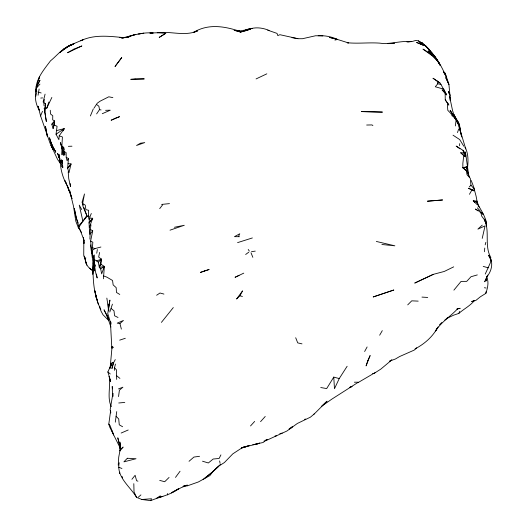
<?xml version="1.0" encoding="UTF-8"?>
<svg xmlns="http://www.w3.org/2000/svg" width="527" height="527" viewBox="0 0 527 527"><rect width="100%" height="100%" fill="white"/><g stroke="black" fill="none" stroke-linecap="round" stroke-linejoin="round"><path stroke-width="0.79" d="M114.504 370.362L114.511 367.727L115.446 364.071M439.926 82.963L433.075 78.279L439.926 82.963L441 84.504L446.547 94.853L442.094 89.827L445.157 92.996L445.249 99.827L448.813 104.998L445.249 99.827M450.111 100.44L450.071 95.012L448.49 91.454L449.044 93.641M62.285 147.534L61.87 145.986L62.423 136.961L59.195 135.828L58.899 139.727L56.04 134.22L57.081 126.296L54.129 125.011L54.61 121.039L52.68 119.82L52.766 115.756L50.493 113.957L50.263 110.268M119.234 462.759C116.019 476.81 130.162 486.507 136.526 497.35L141.835 499.484L150.656 500.65C160.037 496.737 170.307 495.097 178.6 488.713L171.328 492.857L180.959 487.765L187.362 485.11L183.673 485.914M486.296 225.978C486.764 216.94 480.202 209.845 476.79 201.999L477.027 201.143L476.092 196.143L474.162 188.916L470.96 185.181L470.268 178.284L467.047 174.753L466.263 170.373L462.864 167.77L462.844 163.482L463.753 155.551L460.71 152.771L463.74 152.883L465.354 156.75L463.753 155.551M103.463 278.803L104.346 266.392L100.993 264.304L101.428 259.139L98.654 257.084L99.61 252.44M109.352 377.18C110.644 386.91 106.974 397.529 111.263 406.666M486.619 277.689L486.513 280.871L486.75 277.419L484.728 281.767L487.732 275.087L486.783 276.886C491.882 270.95 493.904 261.669 488.569 255.252L490.887 257.413M68.082 163.68L71.04 163.943L68.984 172.744L67.64 168.232L68.444 158.436L66.231 157.421L66.138 152.646L63.991 151.42L63.675 147.296L61.87 145.986M45.474 103.608L44.795 111.869L46.356 121.506L44.235 108.173L44.795 111.869L45.474 103.608L43.873 102.758L44.367 99.432M88.892 219.39L88.371 215.833L88.668 210.299L85.861 209.641L85.269 205.168L82.68 203.481L84.478 193.956L82.054 202.249L83.049 205.181M94.405 262.808L94.333 254.949M118.246 465.176L118.72 457.212L120.13 449.762L123.134 447.054L119.985 450.625M459.59 145.762L459.715 143.601M95.13 266.102L91.672 250.72L92.429 247.703L92.831 242.249L90.624 241.004L92.726 230.833L90.301 229.423L90.98 224.792M461.573 136.519L459.511 126.019L458.108 123.377M38.069 95.222L39.117 89.03M62.351 151.15L62.034 154.866L61.804 147.376L60.407 142.58L62.673 150.577L61.804 147.376M112.653 396.416L112.923 393.34L110.169 409.723L110.696 412.667M35.823 90.921C35.632 79.063 43.846 69.788 50.506 60.829C57.72 54.933 63.714 46.653 73.187 44.327L69.307 45.783L63.28 49.439L69.307 45.783L74.083 43.57L66.382 47.423L59.755 52.509L69.893 45.289L83.128 39.709L80.769 40.763C94.326 34.123 109.912 36.33 124.372 37.687M110.696 366.614L110.907 364.289M467.989 173.409L466.494 166.703L462.864 167.77L467.673 171.967L469.649 177.527M484.405 251.735L484.768 248.052M90.301 229.423L89.906 239.126M467.633 166.888C468.332 160.294 468.253 153.245 465.097 147.25L465.756 148.917L458.938 126.276L461.79 137.013M92.726 230.833L89.788 234.416C89.425 227.427 87.884 220.055 91.316 213.507M473.931 190.833L472.146 189.588L468.319 188.277L473.931 190.833L474.162 188.916M474.122 300.588L471.619 301.596L475.841 300.443L480.347 296.8L485.854 293.374L486.052 291.721M91.593 269.824C87.581 267.235 84.472 262.512 85.756 257.617M455.361 125.94L455.901 121.526L456.632 120.288L452.64 115.367L456.099 119.998L459.511 126.019L460.018 129.905L459.531 124.359L453.866 114.57L452.588 110.677L449.584 96.415M110.071 368.386L112.113 346.331L113.391 347.451L111.829 348.228L110.453 322.346L107.765 313.572L109.912 300.094L108.345 310.482L108.219 304.02M115.301 422.167L116.737 411.607M118.542 396.587L119.405 390.178L122.923 387.187L118.463 388.919M37.569 83.2L35.79 91.738L36.6 87.093L39.986 80.229C34.314 89.096 33.662 101.072 39.261 110.156L38.082 106.25L40.599 115.927L49.894 142.817L56.804 157.85L58.102 160.267L60.19 162.408M490.9 259.126L490.321 262.874L485.242 274.08M119.543 473.542L119.754 472.199M35.882 91.553L36.6 87.093M96.737 253.237L97.357 249.502M447.858 103.094L447.436 105.631L447.812 110.347L450.954 113.575L452.364 116.276M120.479 448.523L109.609 426.857L108.799 424.11L110.611 410.882L110.749 412.957M110.051 368.136L110.98 363.518M53.089 128.509L54.61 121.039L51.725 124.069L53.089 128.509L54.129 125.011M43.122 102.027L45.078 94.155M35.731 96.415L36.89 91.79M96.639 260.918L98.272 262.156L99.333 267.492L104.346 266.392L101.652 273.895L100.677 268.882L99.333 267.492L101.428 259.139L96.639 260.918L94.076 259.462M482.218 238.395L485.064 225.892L477.87 229.146L482.238 225.121M485.183 244.871L485.822 242.367M109.8 312.024L112.422 304.158M113.555 362.813L111.922 368.564L113.377 363.11L115.281 359.598M111.144 366.048L112.31 362.332L107.857 371.95L109.596 377.628M36.159 87.113L36.646 85.644M38.576 79.748L39.545 76.804L37.496 82.772M45.012 107.943L46.758 108.233L48.859 102.054M485.854 293.374C487.561 288.117 489.194 282.162 486.645 276.892M457.469 132.573L458.727 128.944M484.366 221.248L484.741 220.214L481.724 216.156L480.789 212.104L475.44 209.048L478.081 210.899M89.359 227.427L92.706 218.264L89.643 218.145M472.146 189.588L469.452 194.298M40.599 115.927L42.489 111.276M90.387 115.953L93.292 108.905M99.946 306.734L99.649 307.432L101.072 311.207L102.996 314.771L108.806 320.568M446.29 318.651L453.628 315.172L458.813 313.42L459.702 311.398M339.236 378.57L334.474 388.735L333.769 377.101L339.236 378.57L347.135 366.258M150.656 500.65L151.552 498.753L141.835 499.484M46.758 108.233L51.863 97.423M63.2 130.834L64.281 128.614L56.62 130.591M238.474 236.458L239.778 233.777L234.469 236.656L239.502 236.695M220.925 454.88L219.12 458.47L213.165 459.03L208.356 462.976L202.526 461.204M99.333 267.492L100.993 264.304M364.625 351.522L367.115 346.964M239.857 295.818L242.578 290.878L236.59 298.987L239.857 295.818L242.413 296.451M333.769 377.101L326.674 388.577L320.745 387.529M379.657 335.205L382.299 330.653M437.417 327.814C432.496 337.03 424.261 344.039 415.118 348.867L416.508 347.958L414.242 350.093L399.598 356.548L395.402 359.012L389.716 361.094L391.857 359.882L380.804 369.117L374.084 373.419L372.569 373.597M68.444 158.436L67.081 160.722L66.231 157.421M438.082 326.924L435.552 330.976C441.171 322.023 450.453 316.496 457.535 308.855L460.183 308.295L456.929 308.993L457.535 308.855M94.023 108.114L97.205 103.259L100.058 101.204L108.793 96.797L112.864 97.614M83.418 238.606L78.549 225.918L87.166 216.413L86.777 215.609L79.169 226.742L78.549 225.918L75.631 215.477L74.294 208.488L76.725 219.252L78.213 223.059M96.619 113.904L99.504 109.623L98.878 106.243L96.448 104.366M59.195 135.828L64.281 128.614L56.04 134.22M52.061 124.55L54.61 121.039M263.981 441.106L267.103 440.098L286.905 431.014L297.353 423.464L310.416 417.173L314.237 413.978L327.036 401.185L321.253 406.495L332.023 399.018L358.347 382.207L354.361 382.2M175.484 477.409L180.05 471.243M453.892 290.146L461.079 281.392L466.718 281.359L471 276.728L477.317 274.916M213.224 471.164L209.884 475.591L198.383 481.955L187.335 485.868L182.928 486.329M89.023 223.119L92.706 218.264L89.096 222.519M213.6 470.591L212.625 471.869L203.145 479.465M159.707 208.626L162.54 204.97M67.917 167.961L71.04 163.943L67.64 168.232M131.915 479.306L135.11 475.288L136.618 480.756L137.936 481.164M161.414 322.386L173.304 307.577M437.252 81.092L437.785 83.753L435.302 86.771L443.721 89.135L446.547 94.853L445.157 92.996M37.265 87.192L39.94 84.089M260.555 421.672L265.226 416.462M250.529 425.941L254.653 421.422M469.221 186.999L470.96 185.181M407.714 304.876L411.739 300.831L418.188 301.128M169.075 477.442L164.707 481.731L159.707 480.38M439.498 324.79L441.837 322.531M220.51 464.333L212.625 471.869L205.036 477.949M98.272 262.156L101.428 259.139M458.813 313.42C463.852 308.941 469.82 306.095 474.168 300.851M292.333 426.837L290.621 428.425L289.158 428.965M218.705 466.283L212.625 471.869L219.074 465.914L224.39 462.554L232.789 453.879L241.511 448.161L248.955 445.611M119.925 323.545L123.456 320.442L117.211 323.163L119.925 323.545L121.362 329.092M292.386 426.699L289.231 428.774M138.357 497.132L140.933 494.886M189.028 461.303L193.903 457.067L199.555 456.296M444.814 320.054L448.431 317.366L446.824 318.328M245.654 254.482L248.764 252.183M100.677 268.882L104.346 266.392M156.631 295.258L159.984 293.005L163.943 294.086M100.914 247.018L94.919 248.606L91.672 250.72L93.075 256.952M358.064 382.602L375.626 372.325M156.295 498.404L160.313 495.835M165.781 33.293L159.246 37.371L165.781 33.293L157.27 32.76L149.866 33.049L153.192 33.03C142.244 31.93 132.112 35.698 121.691 38.128L123.799 37.845M313.585 414.354L314.237 413.978M259.521 442.976L257.407 444.096L252.782 444.775M453.707 266.853L444.268 271.458L433.286 274.356L414.854 283.019L433.286 274.356M243.77 273.144L235.035 277.294L239.014 275.437M256.069 78.931L266.827 73.833M265.825 439.999L267.222 439.38L263.019 442.528L254.949 444.208M102.264 113.707L110.281 110.209L105.578 110.321M121.151 433.042L128.193 429.999M349.928 387.292L352.056 386.515L349.394 387.49M170.023 230.174L184.272 225.279L174.397 227.282M119.675 340.152L125.307 338.281M249.001 445.592L241.425 447.838M237.572 242.631L252.367 237.947M241.399 447.976L257.934 443.602M241.386 447.845L246.669 446.362L242.38 447.515M334.935 40.098L337.438 39.433L348.525 42.944L347.201 42.74C357.958 43.8 368.762 42.371 379.545 43.122C390.085 44.723 400.48 40.493 411.093 41.626L407.839 41.883M128.944 36.943L125.202 37.661M250.47 29.071L236.992 31.501M279.85 433.616L282.248 433.095M304.553 419.308L305.732 419.09M123.351 37.819L128.917 36.87M138.153 34.044L143.772 33.234L139.339 33.84M275.002 436.007L276.596 435.783M251.557 251.616L255.252 251.129M159.938 496.829L162.843 496.5L159.813 496.954M40.763 98.081L42.562 97.897M161.611 204.417L169.463 203.626M127.27 37.529L119.892 37.608L122.903 37.674M125.913 37.654L127.409 37.509M406.949 41.923L412.47 41.416L415.757 40.427L418.438 40.869L420.77 42.516M118.74 402.984L124.78 402.43M238.619 31.317L239.996 31.231L234.126 30.447L240.088 31.37C224.436 26.245 208.475 23.419 193.528 32.364L197.605 30.895C184.681 36.633 170.761 30.928 157.27 32.76M462.864 167.77L466.415 167.54M252.664 28.583L248.961 28.781L245.338 30.204L250.799 28.774L247.143 29.999C253.994 26.706 262.242 27.483 269.06 30.467M68.352 146.328L71.968 146.203M366.66 125.031L372.029 124.925L372.892 125.591M318.189 35.704C324.79 35.441 331.45 36.587 337.438 39.433L329.533 37.41L337.438 39.433M322.867 35.922L315.62 35.75L302.478 38.715L298.098 38.715L279.903 34.703L277.795 35.579L277.018 33.392L267.709 30.151M421.969 297.096L427.707 297.452M381.884 244.488L394.848 245.813L376.337 241.452M484.366 287.735L486.125 288.012M291.991 37.648L297.88 38.675M99.504 109.623L101.072 109.939M301.991 343.867L297.729 342.886L295.693 337.741M437.785 83.753L441 84.504M483.206 266.405L488.338 267.821M449.986 95.69L448.925 84.478L445.256 73.299L444.485 73.075C438.754 60.453 430.315 48.201 418.438 40.869M38.853 92.225L41.165 92.989M103.588 275.944L106.79 277.103L112.547 280.469L113.153 284.903L116.184 287.65L116.46 292.445L119.787 294.461M92.429 247.703L94.919 248.606M118.72 467.212L121.935 468.496M118.028 317.491L114.563 315.759L114.016 310.831L111.184 308.539M122.6 426.745L119.273 424.828L118.72 418.985L116.059 416.244M468.286 172.513L465.842 154.786L463.016 150.333L456.165 146.084L459.966 148.831M453.042 135.195L459.696 139.563L463.826 146.249M88.371 215.833L89.261 216.439M480.057 212.289L482.699 214.14L480.789 212.104M114.511 367.727L116.507 369.941L116.612 375.685L119.932 378.419M107.857 371.95L110.275 373.972M460.71 152.771L465.354 156.75M443.49 71.751L446.586 77.271L443.49 71.751L445.256 73.299M79.557 228.856L78.378 227.809L75.822 221.208L73.497 206.202L69.524 190.181L71.955 198.653M89.669 268.157L92.581 270.871M477.278 204.713L473.233 200.82L477.027 201.143L477.982 204.476L476.79 201.999L473.233 200.82L474.814 202.487M477.969 205.807L479.55 207.473M477.337 207.875L480.09 210.793M481.744 212.546L483.397 214.298M108.799 424.11L110.011 425.454L113.7 434.973L111.836 430.592M435.282 57.884L431.284 52.226L435.342 57.911M456.342 120.281L455.183 118.549L458.688 125.064L456.632 120.288M248.237 249.469L249.324 251.096M67.812 186.505C62.976 178.87 60.328 169.279 60.197 160.294L60.045 162.948L58.899 154.213L59.577 159.009L57.581 153.449L59.782 158.41M108.331 318.631L107.501 317.359L108.918 319.922M78.589 227.802L81.474 232.4M436.942 60.058L434.861 56.646L428.306 50.961L434.861 56.646L437.232 59.9L439.024 63.471L438.194 62.107M484.741 220.214C489.708 231.419 484.609 244.739 490.097 256.148M100.835 309.487C93.503 295.173 92.587 278.322 93.213 262.551L92.739 274.251L93.325 264.686L90.427 244.871M59.11 161.216L60.276 163.271M52.133 145.656L55.743 152.119L50.888 142.804L49.459 137.731L52.667 146.71L50.888 142.804L52.133 145.656L55.743 152.119M81.705 209.568L79.254 205.148L82.891 221.188M66.488 183.534L64.92 180.675L69.36 191.077L67.614 186.617L71.942 198.699M107.811 316.911L104.023 309.79L108.298 318.776L106.573 314.369L110.887 327.036M59.959 159.167L58.978 157.244L59.979 159.286M455.848 118.786L453.866 114.57L455.954 118.957M488.569 255.252L490.182 258.685M490.828 260.055L491.474 261.425M440.071 65.111C436.567 58.148 429.749 52.858 422.997 49.143L432.746 56.139L438.853 62.318L439.992 65.295M458.971 124.234L457.528 120.841L457.943 122.35M471.25 180.511L474.208 188.416M250.997 252.71L252.841 257.321M122.073 476.454L122.6 477.851M85.506 261.524L86.79 265.107L84.261 256.142L85.387 260.582M83.8 207.381L87.166 216.413L83.049 206.571L82.68 203.481M84.775 258.507L83.74 255.325L83.826 240.793L84.03 243M63.991 151.42L64.907 154.437L64.36 151.262M96.948 299.692L94.761 290.588L96.948 299.692L95.73 295.64L98.253 304.039M136.526 497.35L134.023 491.856L133.818 483.674M463.016 150.333L463.74 152.883M484.952 218.988L486.671 225.332L485.729 219.864M119.866 445.473L117.804 437.799L120.103 448.2L119.728 443.194L120.103 448.2M449.788 96.553L450.157 98.009M109.122 376.304L110.439 381.528L109.214 376.634L109.879 379.802L109.563 377.009M465.828 155.234L464.979 151.816L465.413 154.859M94.01 260.279L91.672 250.72L90.624 241.004M94.109 261.056L91.672 250.72L91.658 248.27M468.404 175.386L466.494 166.703M83.694 239.344L84.01 240.806M84.004 240.701L83.352 237.565L84.063 243.678M94.293 261.853L94.59 263.296M94.886 264.745L95.176 266.194M467.673 171.967L467.89 173.06L467.37 169.832M219.621 460.934L220.095 463.325M93.332 258.579L95.822 273.236L97.166 277.992L96.448 274.066M63.675 147.296L64.09 149.681M120.38 449.287L119.886 442.015L120.004 451.02M106.843 298.104L108.812 310.963M459.254 124.912L460.018 129.905M110.703 321.832L110.914 323.321M63.286 150.722L63.938 155.505L63.345 150.939M112.501 388.867L112.218 386.462L112.561 396.423M110.677 321.931L110.947 324.309M70.15 183.488L70.486 186.591L68.747 178.686L68.2 171.73M108.522 307.122L108.832 310.225M62.463 163.245L62.265 160.261L62.759 167.731L62.614 165.491M43.873 102.758L44.07 105.769M61.409 162.83L61.27 159.773L61.343 164.035M61.481 164.358L61.587 166.651M112.903 394.973L112.956 396.456M167.606 493.536L167.639 494.919M116.612 375.685L116.665 379.414M94.34 262.624L94.287 270.792L94.34 262.624M367.714 360.857L366.087 365.896L370.138 355.514L367.714 360.857M121.717 57.595L115.09 66.422L121.717 57.595M127.33 458.266L123.898 461.856L136.012 458.734L127.33 458.266M140.334 143.272L136.546 145.478L144.734 142.586L140.334 143.272M73.984 49.097L67.561 52.746L81.863 45.948L73.984 49.097M115.387 118.252L111.125 120.248L119.543 116.651L115.387 118.252M393.748 290.041L373.254 296.932L393.748 290.041M204.483 270.977L200.379 272.426L209.147 269.488L204.483 270.977M130.867 35.856L127.277 37.055L135.749 34.393L130.867 35.856M248.177 29.986L240.048 32.226L248.177 29.986M389.407 43.464L387.971 43.642L394.459 43.26L389.407 43.464M442.496 199.97L427.496 201.189L442.496 199.97M135.09 79.017L130.775 79.34L144.266 78.892L135.09 79.017M382.332 112.093L361.344 111.586L382.332 112.093M422.272 42.819L419.222 41.943L425.948 46.198L428.695 48.971L431.646 53.023L425.948 46.198L422.272 42.819M420.908 44.064L416.6 42.45L423.412 45.322L420.908 44.064M425.948 46.198L424.466 45.045L429.064 49.419L425.948 46.198M453.754 116.19L450.177 110.301L453.754 116.19M53.089 149.365L51.02 145.445L53.089 149.365M448.306 82.983L445.717 77.535L448.925 84.478L448.306 82.983M47.325 136.282L45.48 126.566L47.325 136.282"/></g></svg>
